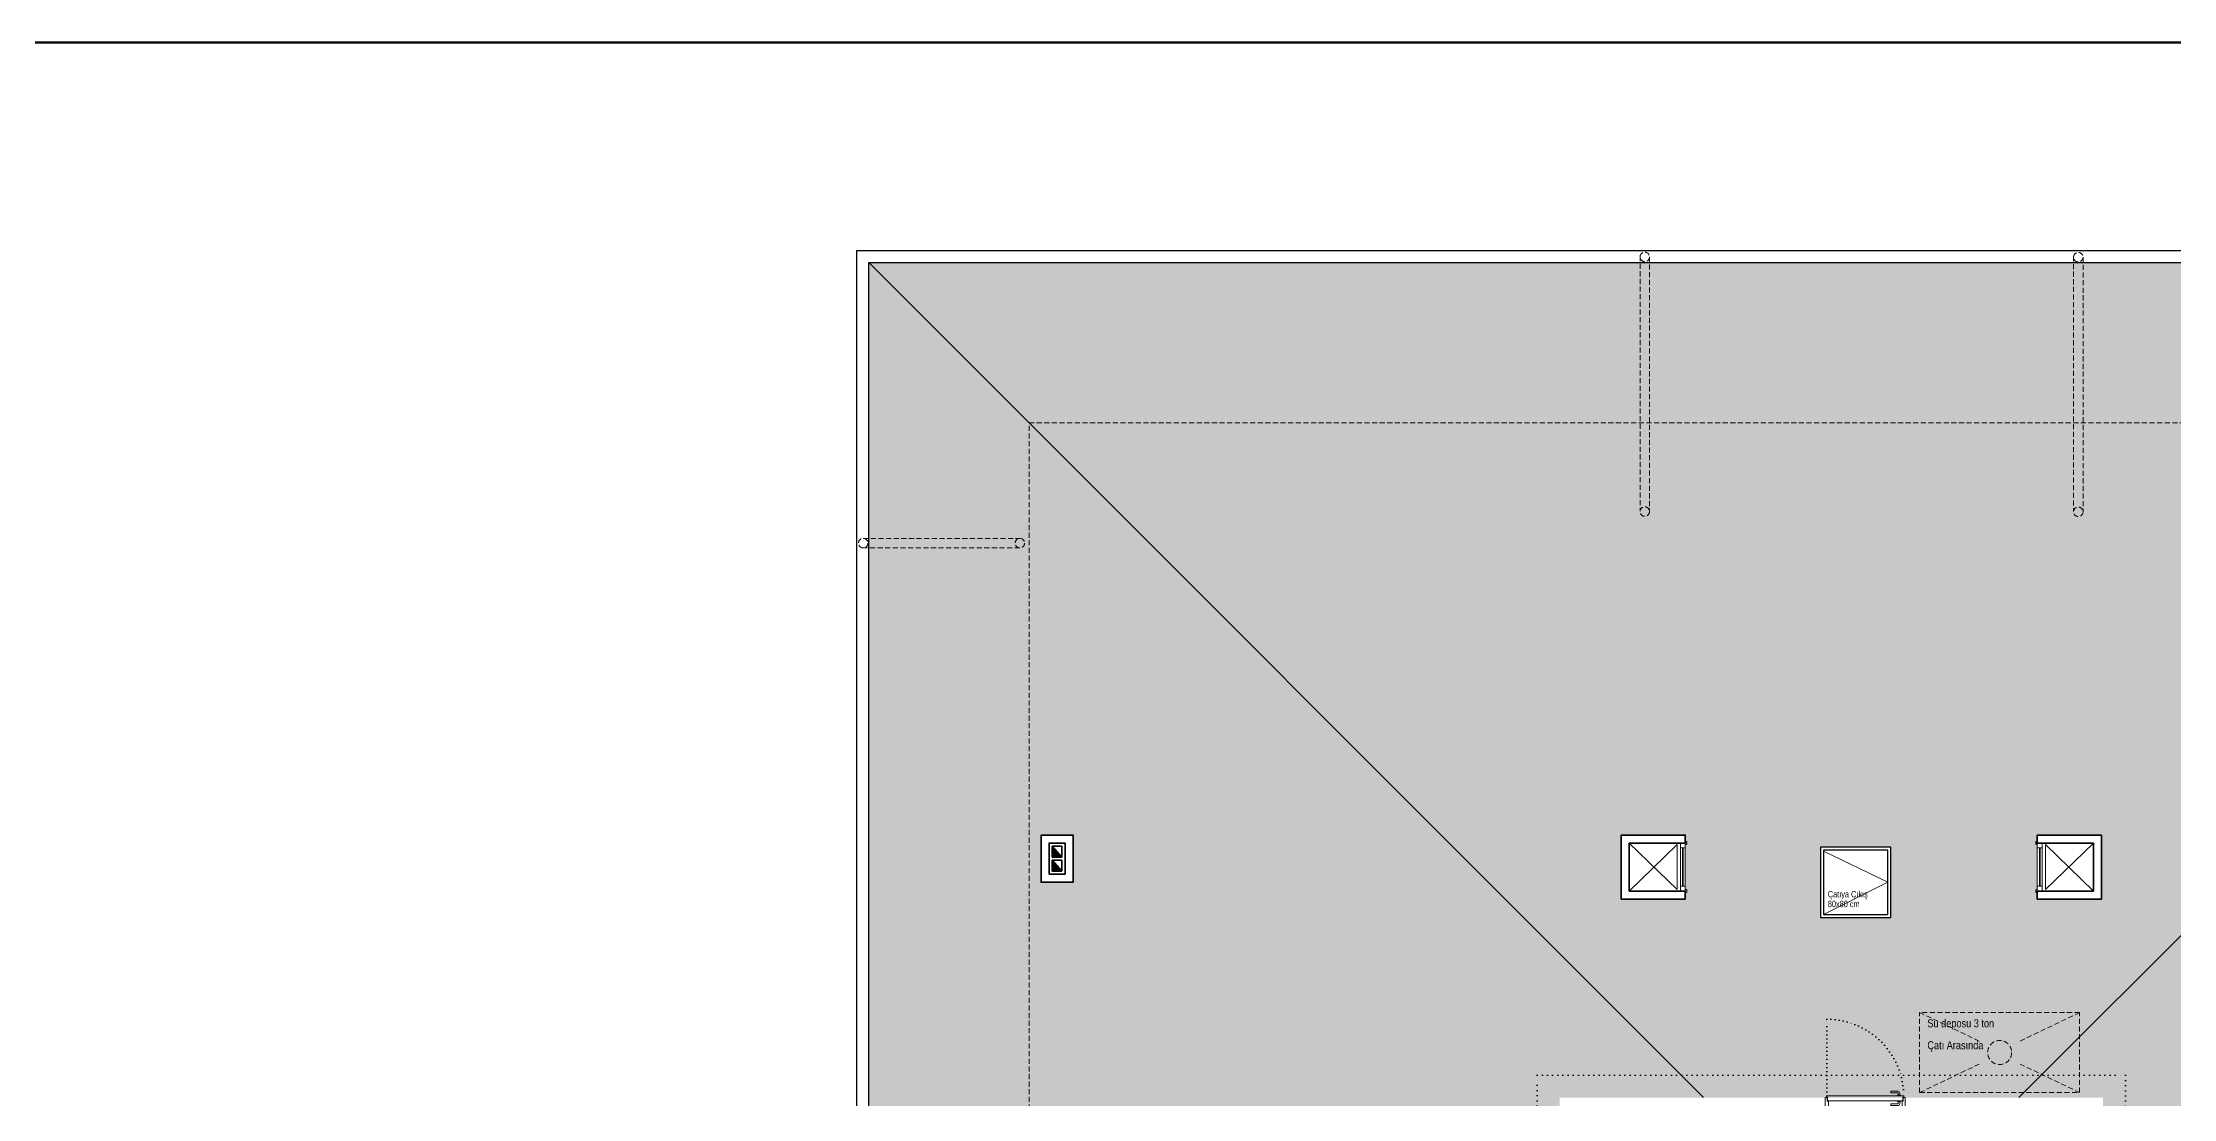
# Model space of a CAD drawing. Header units: millimetres. Extents: x 1852829 to 1882754, y -270850 to -231658.
# Drawn here: x 1867490 to 1870153, y -252373 to -251055 of the extents above; entities that cross this region are included whole.
import ezdxf

# ---------------------------------------------------------------- set-up
doc = ezdxf.new("R2010")
doc.units = ezdxf.units.MM
for name, pattern in [('DOT', [0.25, 0, -0.25]), ('izdüşüm arka', [3.175, 0, -3.175]), ('izdüşüm ön', [9.525, 6.35, -3.175])]:
    doc.linetypes.add(name, pattern=pattern)
for name, color, linetype, lineweight in [('a_doğrama', 251, 'Continuous', 20), ('a_duvar', 251, 'Continuous', 35), ('a_görünüş', 32, 'Continuous', 25), ('a_görünüş_ince', 8, 'Continuous', 20), ('a_hatch_misc', 251, 'Continuous', 15), ('a_izdüşüm_arka', 251, 'izdüşüm arka', 30), ('a_izdüşüm_ön', 6, 'izdüşüm ön', 9), ('a_not_mahal', 253, 'Continuous', 5), ('a_not_misc', 144, 'Continuous', 5), ('a_not_text', 7, 'Continuous', 13), ('a_çerçeve_line', 7, 'Continuous', 50)]:
    doc.layers.add(name, color=color, linetype=linetype, lineweight=lineweight)
doc.styles.get("Standard").update_dxf_attribs({"font": 'ARIALN.TTF'})

# ---------------------------------------------------------------- blocks, each defined once
blk = doc.blocks.new('M1')
at = {"layer": 'a_doğrama', "linetype": 'Continuous'}
for p, q in [((-24, 6), (-30, 6)), ((-30, 0), (-30, 6)), ((-24, 0), (-30, 0)), ((-24, 0), (-24, 6)), ((30, 6), (24, 6)), ((24, 6), (24, 0)), ((30, 0), (30, 6)), ((30, 0), (24, 0))]:
    blk.add_line(p, q, dxfattribs=at)
at = {"layer": 'a_doğrama'}
for p, q in [((24, 3.5), (-24, 3.5)), ((24, 2.5), (-24, 2.5))]:
    blk.add_line(p, q, dxfattribs=at)
for points in [[(-28, -1), (-28, 0), (-32, 0), (-32, -2), (-29, -2)], [(28, -1), (28, 0), (32, 0), (32, -2), (29, -2)]]:
    blk.add_lwpolyline(points, close=True, dxfattribs=at)
at = {"layer": 'a_görünüş_ince'}
for p, q in [((24, 6), (-24, 6)), ((-24, 0), (24, 0))]:
    blk.add_line(p, q, dxfattribs=at)
blk = doc.blocks.new('baca_şönt')
at = {"layer": 'a_duvar'}
h = blk.add_hatch(color=256, dxfattribs=at)
h.dxf.hatch_style = 1
h.paths.add_polyline_path([(21.5, -5), (21.5, -17), (35, -17)])
h.paths.add_polyline_path([(4, -5), (4, -17), (17.5, -17)])
for p, q in [((4, -5), (17.5, -17)), ((17.5, -5), (17.5, -17)), ((21.5, -5), (21.5, -17)), ((21.5, -5), (35, -17))]:
    blk.add_line(p, q, dxfattribs=at)
blk.add_lwpolyline([(0, -21), (39, -21), (39, -1), (0, -1)], close=True, dxfattribs=at)
for points in [[(17.5, -5), (4, -5), (4, -17), (17.5, -17)], [(21.5, -17), (35, -17), (35, -5), (21.5, -5)]]:
    blk.add_lwpolyline(points, dxfattribs=at)
blk = doc.blocks.new('K1')
at = {"layer": 'a_doğrama', "color": 251}
for points in [[(-17.5, -2.5), (-22, -2.5), (-22, 0), (2, 0), (2, -4), (-17.5, -4), (-17.5, -2.5)], [(-27.5, -93.1), (-25, -93.1)], [(-17.5, -97.5), (-22, -97.5), (-22, -100), (2, -100), (2, -96), (-17.5, -96), (-17.5, -97.5)], [(-14.5, -93.1), (-17, -93.1)]]:
    blk.add_lwpolyline(points, dxfattribs=at)
blk.add_lwpolyline([(-18, -14), (-18, -4), (-18, -3), (-22.5, -3), (-22.5, -2.5), (-22.5, -2), (-24, -2), (-24, -2.5), (-24, -12.5), (-24, -88), (-24, -97.5), (-24, -98), (-22.5, -98), (-22.5, -97.5), (-22.5, -97), (-18, -97), (-18, -96), (-18, -86.5)], close=True, dxfattribs=at)
for points in [[(-25, -91.1), (-27.5, -91.1, -0.414214), (-28, -90.6), (-28, -82.1), (-30, -82.1), (-30, -90.6)], [(-24, -94.1), (-24.5, -94.1, -0.414214), (-25, -93.6), (-25, -90.6, -0.414214), (-24.5, -90.1), (-24, -90.1)], [(-18, -94.1), (-17.5, -94.1, 0.414214), (-17, -93.6), (-17, -90.6, 0.414214), (-17.5, -90.1), (-18, -90.1)], [(-17, -91.1), (-14.5, -91.1, 0.414214), (-14, -90.6), (-14, -82.1), (-12, -82.1), (-12, -90.6)]]:
    blk.add_lwpolyline(points, format="xyb", dxfattribs=at)
for centre, start, end in [((-27.5, -90.6), 180, 270), ((-14.5, -90.6), 270, 0)]:
    blk.add_arc(centre, 2.5, start, end, dxfattribs=at)
at = {"layer": 'a_görünüş_ince', "color": 251}
blk.add_line((2, -6), (2, -94), dxfattribs=at)
at = {"layer": 'a_izdüşüm_arka', "color": 251, "linetype": 'DOT', "ltscale": 20}
blk.add_line((-24, -2), (-120, -2), dxfattribs=at)
blk.add_arc((-24, -2), 96, 180, 270, dxfattribs=at)

msp = doc.modelspace()

# ---------------------------------------------------------------- hatches: boundary and pattern name
at = {"layer": 'a_hatch_misc', "ltscale": 10}
h = msp.add_hatch(dxfattribs=at)
h.set_pattern_fill('AR-RSHKE', color=256, scale=0.15, angle=180)
h.set_pattern_definition([(180, (-86834.217, -8148.105), (-97.155, -45.72), [22.86, -19.05, 26.67, -11.43, 34.29, -15.24]), (180, (-86857.077, -8150.01), (-97.155, -45.72), [19.05, -72.39, 15.24, -22.86]), (180, (-86902.797, -8145.247), (-97.155, -45.72), [11.43, -118.11]), (270, (-86834.217, -8148.105), (32.385, -45.72), [43.815, -139.065]), (270, (-86857.077, -8148.105), (32.385, -45.72), [42.8625, -140.0175]), (270, (-86876.127, -8148.105), (32.385, -45.72), [40.005, -142.875]), (270, (-86902.797, -8145.247), (32.385, -45.72), [43.815, -139.065]), (270, (-86914.227, -8145.247), (32.385, -45.72), [43.815, -139.065]), (270, (-86948.517, -8148.105), (32.385, -45.72), [41.91, -140.97])])
h.paths.add_polyline_path([(1869542.7, -252044.4), (1869542.7, -252124.4), (1869462.7, -252124.4), (1869462.7, -252044.4)], flags=16)
h.paths.add_polyline_path([(1869982.7, -252044.4), (1870062.7, -252044.4), (1870062.7, -252124.4), (1869982.7, -252124.4)], flags=16)
h.paths.add_polyline_path([(1869711.7, -252147.5), (1869711.7, -252059.5), (1869799.7, -252059.5), (1869799.7, -252147.5)], flags=16)
h.paths.add_polyline_path([(1871002.7, -251329.4), (1868522.7, -251329.4), (1869565.7, -252372.4), (1869959.7, -252372.4)])
h = msp.add_hatch(dxfattribs=at)
h.set_pattern_fill('AR-RSHKE', color=256, scale=0.15, angle=270)
h.set_pattern_definition([(270, (-86834.217, -8148.105), (45.72, -97.155), [22.86, -19.05, 26.67, -11.43, 34.29, -15.24]), (270, (-86832.312, -8170.965), (45.72, -97.155), [19.05, -72.39, 15.24, -22.86]), (270, (-86837.075, -8216.685), (45.72, -97.155), [11.43, -118.11]), (0, (-86834.217, -8148.105), (45.72, 32.385), [43.815, -139.065]), (0, (-86834.217, -8170.965), (45.72, 32.385), [42.8625, -140.0175]), (0, (-86834.217, -8190.015), (45.72, 32.385), [40.005, -142.875]), (0, (-86837.075, -8216.685), (45.72, 32.385), [43.815, -139.065]), (0, (-86837.075, -8228.115), (45.72, 32.385), [43.815, -139.065]), (0, (-86834.217, -8262.405), (45.72, 32.385), [41.91, -140.97])])
h.paths.add_polyline_path([(1869387.7, -252601.9), (1869317.7, -252601.9), (1869317.7, -252476.9), (1869385.7, -252476.4), (1869385.7, -252372.4), (1869565.7, -252372.4), (1868522.7, -251329.4), (1868522.7, -253749.4), (1869385.7, -252886.4)])
h.paths.add_polyline_path([(1869133.7, -252580.9), (1869133.7, -252536.9), (1869114.7, -252536.9), (1869114.7, -252497.9), (1869172.7, -252497.9), (1869172.7, -252536.9), (1869172.7, -252580.9)], flags=16)
h.paths.add_polyline_path([(1868776.7, -253039.4), (1868776.7, -253078.4), (1868737.7, -253078.4), (1868737.7, -253039.4)], flags=16)
h.paths.add_polyline_path([(1868777.7, -252103.4), (1868737.7, -252103.4), (1868737.7, -252044.4), (1868777.7, -252044.4)], flags=16)
h = msp.add_hatch(dxfattribs=at)
h.set_pattern_fill('AR-RSHKE', color=256, scale=0.15, angle=90)
h.set_pattern_definition([(90, (-86834.217, -8148.105), (-45.72, 97.155), [22.86, -19.05, 26.67, -11.43, 34.29, -15.24]), (90, (-86836.122, -8125.245), (-45.72, 97.155), [19.05, -72.39, 15.24, -22.86]), (90, (-86831.36, -8079.525), (-45.72, 97.155), [11.43, -118.11]), (180, (-86834.217, -8148.105), (-45.72, -32.385), [43.815, -139.065]), (180, (-86834.217, -8125.245), (-45.72, -32.385), [42.8625, -140.0175]), (180, (-86834.217, -8106.195), (-45.72, -32.385), [40.005, -142.875]), (180, (-86831.36, -8079.525), (-45.72, -32.385), [43.815, -139.065]), (180, (-86831.36, -8068.095), (-45.72, -32.385), [43.815, -139.065]), (180, (-86834.217, -8033.805), (-45.72, -32.385), [41.91, -140.97])])
h.paths.add_polyline_path([(1871002.7, -251329.4), (1869959.7, -252372.4), (1870064.7, -252372.4), (1870064.7, -252476.9), (1870132.7, -252476.9), (1870132.7, -252601.9), (1870062.7, -252601.9), (1870064.7, -252811.4), (1871002.7, -253749.4)])
h.paths.add_polyline_path([(1870747.7, -252103.4), (1870747.7, -252044.4), (1870787.7, -252044.4), (1870787.7, -252103.4)], flags=16)
h.paths.add_polyline_path([(1870360.7, -252497.9), (1870360.7, -252536.9), (1870341.7, -252536.9), (1870341.7, -252580.9), (1870302.7, -252580.9), (1870302.7, -252536.9), (1870302.7, -252497.9)], flags=16)
h.paths.add_polyline_path([(1870748.7, -253039.4), (1870787.7, -253039.4), (1870787.7, -253078.4), (1870748.7, -253078.4)], flags=16)

# ---------------------------------------------------------------- linework, layer by layer
at = {"layer": 'a_duvar'}
for p, q in [((1869462.7, -252124.4), (1869462.7, -252044.4)), ((1870052.7, -252054.4), (1870052.7, -252114.4)), ((1870062.7, -252044.4), (1870062.7, -252124.4)), ((1869542.7, -252114.4), (1869472.7, -252114.4)), ((1870052.7, -252114.4), (1869982.7, -252114.4)), ((1869542.7, -252124.4), (1869462.7, -252124.4)), ((1870062.7, -252124.4), (1869982.7, -252124.4))]:
    msp.add_line(p, q, dxfattribs=at)
msp.add_lwpolyline([(1868737.7, -252044.4), (1868777.7, -252044.4), (1868777.7, -252103.4), (1868737.7, -252103.4)], close=True, dxfattribs=at)
for points in [[(1869462.7, -252044.4), (1869542.7, -252044.4), (1869542.7, -252054.4)], [(1869472.7, -252114.4), (1869472.7, -252054.4), (1869542.7, -252054.4)], [(1870062.7, -252044.4), (1869982.7, -252044.4)], [(1869982.7, -252054.4), (1869982.7, -252044.4)], [(1870052.7, -252054.4), (1869982.7, -252054.4)], [(1869542.7, -252114.4), (1869542.7, -252124.4)], [(1869982.7, -252114.4), (1869982.7, -252124.4)]]:
    msp.add_lwpolyline(points, dxfattribs=at)
at = {"layer": 'a_görünüş', "color": 251}
for p, q in [((1868522.7, -251329.4), (1869565.7, -252372.4)), ((1871002.7, -251329.4), (1869959.7, -252372.4))]:
    msp.add_line(p, q, dxfattribs=at)
for points in [[(1868507.7, -251314.4), (1871017.7, -251314.4), (1871017.7, -253764.4), (1868507.7, -253764.4)], [(1868522.7, -251329.4), (1871002.7, -251329.4), (1871002.7, -253749.4), (1868522.7, -253749.4)], [(1869711.7, -252147.5), (1869799.7, -252147.5), (1869799.7, -252059.5), (1869711.7, -252059.5)], [(1869715.7, -252143.5), (1869795.7, -252143.5), (1869795.7, -252063.5), (1869715.7, -252063.5)]]:
    msp.add_lwpolyline(points, close=True, dxfattribs=at)
at = {"layer": 'a_görünüş_ince'}
for points in [[(1869532.7, -252056.4), (1869532.7, -252112.4)], [(1869992.7, -252056.4), (1869992.7, -252112.4)]]:
    msp.add_lwpolyline(points, dxfattribs=at)
at = {"layer": 'a_izdüşüm_arka', "ltscale": 2}
msp.add_lwpolyline([(1869357.7, -252344.4), (1870092.7, -252344.4), (1870092.7, -253079.4), (1869357.7, -253079.4)], close=True, dxfattribs=at)
at = {"layer": 'a_izdüşüm_ön', "color": 251, "lineweight": 20}
for p, q in [((1870035.6, -252266.1), (1869835.6, -252266.1)), ((1869835.6, -252366.1), (1869835.6, -252266.1)), ((1869835.6, -252266.1), (1869912.6, -252303)), ((1870035.6, -252266.1), (1869958.6, -252303)), ((1870035.6, -252366.1), (1870035.6, -252266.1)), ((1869835.6, -252366.1), (1869912.6, -252329.3)), ((1870035.6, -252366.1), (1869958.6, -252329.3)), ((1869835.6, -252366.1), (1870035.6, -252366.1))]:
    msp.add_line(p, q, dxfattribs=at)
at = {"layer": 'a_izdüşüm_ön', "color": 251}
for points in [[(1869486.3, -251321.2), (1869486.3, -251639.2)], [(1869498, -251322.3), (1869498, -251640.3)], [(1870028.1, -251321.6), (1870028.1, -251639.5)], [(1870039.8, -251322.6), (1870039.8, -251640.6)], [(1868515.5, -251673.9), (1868711.3, -251673.9)], [(1868711.3, -251685.7), (1868515.5, -251685.7)]]:
    msp.add_lwpolyline(points, dxfattribs=at)
msp.add_lwpolyline([(1868722.7, -251529.4), (1870802.7, -251529.4), (1870802.7, -253549.4), (1868722.7, -253549.4)], close=True, dxfattribs=at)
for centre in [(1869492.1, -251322.3), (1870033.9, -251322.6), (1869492.1, -251640.3), (1870033.9, -251640.6), (1868515.5, -251679.8), (1868711.3, -251679.8)]:
    msp.add_circle(centre, 5.92, dxfattribs=at)
at = {"layer": 'a_izdüşüm_ön', "color": 251, "lineweight": 20}
msp.add_circle((1869935.6, -252316.1), 15, dxfattribs=at)
at = {"layer": 'a_not_misc'}
for points in [[(1869532.7, -252112.4), (1869472.7, -252054.4)], [(1869532.7, -252056.4), (1869472.7, -252114.4)], [(1869715.7, -252064.6), (1869795.7, -252103.5), (1869715.7, -252143.5)], [(1870052.7, -252054.4), (1869992.7, -252112.4)], [(1869992.7, -252056.4), (1870052.7, -252114.4)]]:
    msp.add_lwpolyline(points, dxfattribs=at)
at = {"layer": 'a_çerçeve_line'}
msp.add_lwpolyline([(1872123.9, -254054.6), (1872123.9, -251054.6), (1853005.4, -251054.6), (1853005.4, -254054.6)], close=True, dxfattribs=at)

# ---------------------------------------------------------------- block references
at = {"layer": 'a_doğrama', "xscale": -1, "rotation": 90}
msp.add_blockref('M1', (1869542.7, -252084.4), dxfattribs=at)
at = {"layer": 'a_doğrama', "rotation": 270}
msp.add_blockref('M1', (1869982.7, -252084.4), dxfattribs=at)
at = {"layer": 'a_duvar', "xscale": -1, "rotation": 270.0000000000001}
msp.add_blockref('baca_şönt', (1868768.7, -252093.4), dxfattribs=at)
at = {"layer": 'a_izdüşüm_arka', "ltscale": 5, "xscale": -1, "rotation": 90.00079631210929}
msp.add_blockref('K1', (1869717.7, -252394.4), dxfattribs=at)

# ---------------------------------------------------------------- texts
at = {"layer": 'a_not_mahal'}
for s, p in [('Su deposu 3 ton', (1869845.3, -252284.6)), ('Çatı Arasında', (1869845.3, -252312))]:
    msp.add_text(s, height=10, dxfattribs=at).set_placement(p)
at = {"layer": 'a_not_text'}
for s, p in [('Çatıya Çıkış', (1869720.9, -252122.3)), ('80x80 cm', (1869720.9, -252134.5))]:
    msp.add_text(s, height=8, dxfattribs=at).set_placement(p)

doc.saveas('drawing.dxf')
